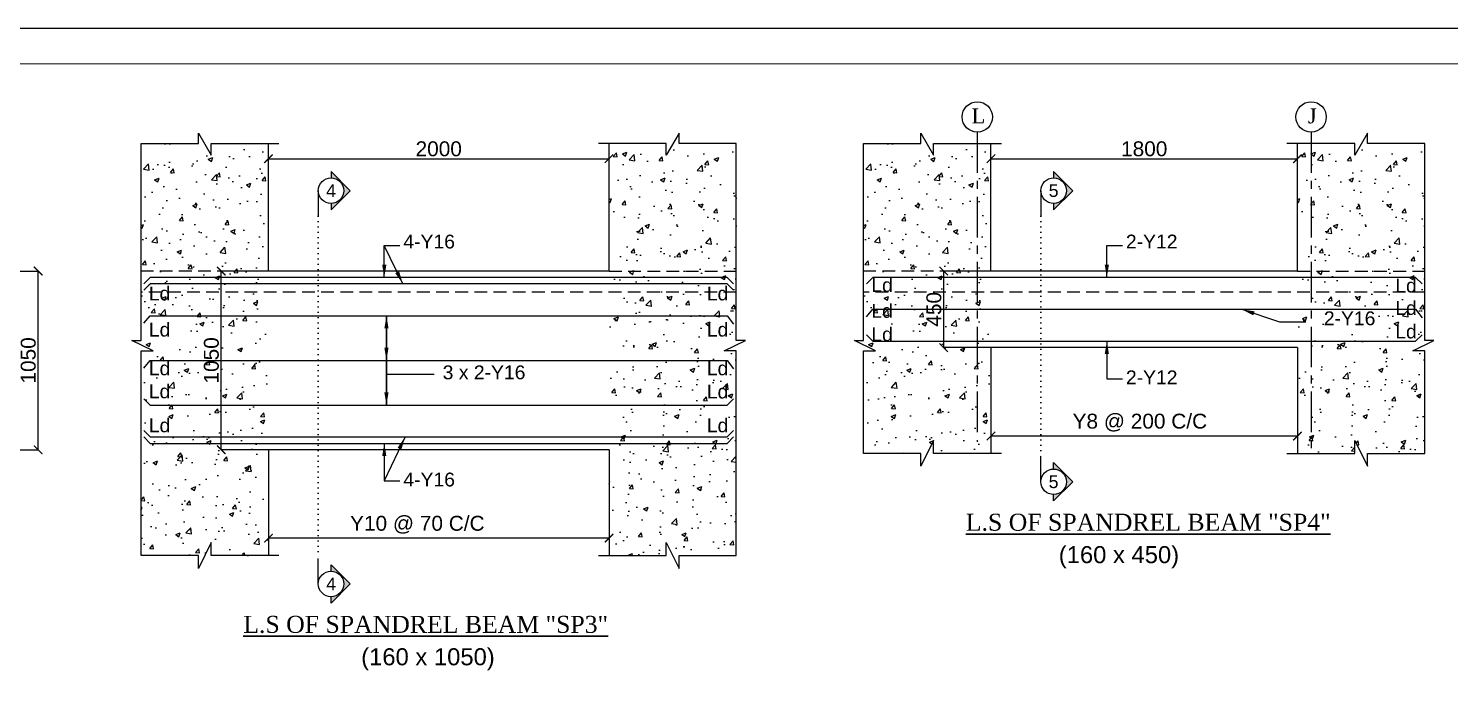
# Model space of a CAD drawing. Header units: inches. Extents: x -4972 to 102986, y -366693 to -295027.
# Drawn here: x 35494 to 68871, y -310752 to -295027 of the extents above; entities that cross this region are included whole.
import ezdxf
from ezdxf.enums import TextEntityAlignment as Align

# ---------------------------------------------------------------- set-up
doc = ezdxf.new("R2010")
doc.units = ezdxf.units.IN
doc.header["$MEASUREMENT"] = 0
for name, pattern in [('CENTER', [50.8, 31.75, -6.35, 6.35, -6.35]), ('DOT', [0.25, 0, -0.25]), ('Hidden', [3, 2, -1])]:
    doc.linetypes.add(name, pattern=pattern)
for name, color, linetype in [('1', 8, 'Continuous'), ('2', 5, 'Continuous'), ('5', 2, 'Continuous'), ('ARROW', 5, 'Continuous'), ('DIM', 251, 'Continuous'), ('GIRD CIR', 1, 'Continuous'), ('GIRD TEXT', 4, 'Continuous'), ('GRID', 8, 'CENTER'), ('REINFORCEMENT', 3, 'Continuous'), ('TEXT-1', 3, 'Continuous')]:
    doc.layers.add(name, color=color, linetype=linetype)
for name, color, linetype, lineweight in [('GRID NO', 4, 'Continuous', 9), ('JKEC COLHAT', 2, 'Continuous', 20), ('text', 4, 'Continuous', 30)]:
    doc.layers.add(name, color=color, linetype=linetype, lineweight=lineweight)
doc.styles.add('T-200', font='arial.ttf', dxfattribs={"height": 300})
doc.styles.add('T200', font='sanss___.ttf', dxfattribs={"height": 275})
doc.styles.add('T300', font='sanss___.ttf', dxfattribs={"height": 350})
doc.styles.add('T400', font='romantic.ttf')
doc.dimstyles.new('SCALE 25', dxfattribs={"dimtxt": 500, "dimasz": 200, "dimexe": 6, "dimexo": 0, "dimgap": 50, "dimtad": 1, "dimdec": 0, "dimlfac": 0.25, "dimrnd": 5, "dimzin": 3, "dimdsep": 46, "dimtxsty": 'T300', "dimblk": 'ARCHTICK', "dimcen": 0.09, "dimclrd": 5, "dimclre": 8, "dimclrt": 1, "dimadec": 0, "dimazin": 0, "dimtfac": 1, "dimtdec": 0, "dimtix": 1, "dimtofl": 0, "dimtmove": 2, "dimatfit": 3, "dimfxl": 1, "dimtolj": 1, "dimtzin": 0, "dimlwd": -1, "dimlwe": -1, "dimarcsym": 0})
doc.dimstyles.new('T200', dxfattribs={"dimtxt": 275, "dimasz": 250, "dimexe": 0, "dimexo": 0, "dimgap": 5, "dimtad": 1, "dimdec": 0, "dimrnd": 5, "dimzin": 0, "dimdsep": 46, "dimtxsty": 'T200', "dimblk": 'ARCHTICK', "dimcen": 300, "dimclrd": 5, "dimclre": 252, "dimclrt": 1, "dimadec": 0, "dimazin": 0, "dimtfac": 50, "dimtdec": 0, "dimtofl": 0, "dimtmove": 2, "dimatfit": 3, "dimfxl": 1, "dimtolj": 1, "dimtzin": 0, "dimarcsym": 2})

# ---------------------------------------------------------------- blocks, each defined once
blk = doc.blocks.new('_ARCHTICK')
at = {"color": 0, "linetype": 'ByBlock', "const_width": 0.15}
blk.add_lwpolyline([(-0.5, -0.5), (0.5, 0.5)], dxfattribs=at)
blk = doc.blocks.new('*D23')
at = {"layer": 'Defpoints', "color": 0}
for p in [(34440, -300728), (35722, -300728), (34440, -304928)]:
    blk.add_point(p, dxfattribs=at)
at = {"layer": 'DIM', "color": 8}
for p, q in [((34440, -300728), (35728, -300728)), ((34440, -304928), (35728, -304928))]:
    blk.add_line(p, q, dxfattribs=at)
at = {"layer": 'DIM', "color": 5}
blk.add_line((35722, -304928), (35722, -300728), dxfattribs=at)
at = {"layer": 'DIM', "color": 5, "xscale": 200, "yscale": 200, "zscale": 200}
for p, rotation in [((35722, -300728), 90), ((35722, -304928), 270)]:
    blk.add_blockref('_ARCHTICK', p, dxfattribs=dict(at, rotation=rotation))
at = {"layer": 'DIM', "color": 1, "insert": (35491, -302828), "char_height": 350, "attachment_point": 5, "rotation": 90, "style": 'T300'}
blk.add_mtext('\\A1;1050', dxfattribs=at)
blk = doc.blocks.new('*D28')
at = {"layer": 'Defpoints', "color": 0}
for p in [(40021, -300728), (41130, -300728), (41130, -304928)]:
    blk.add_point(p, dxfattribs=at)
at = {"layer": 'DIM', "color": 8}
for p, q in [((41130, -300728), (40015, -300728)), ((41130, -304928), (40015, -304928))]:
    blk.add_line(p, q, dxfattribs=at)
at = {"layer": 'DIM', "color": 5}
blk.add_line((40021, -304928), (40021, -300728), dxfattribs=at)
at = {"layer": 'DIM', "color": 5, "xscale": 200, "yscale": 200, "zscale": 200}
for p, rotation in [((40021, -300728), 90), ((40021, -304928), 270)]:
    blk.add_blockref('_ARCHTICK', p, dxfattribs=dict(at, rotation=rotation))
at = {"layer": 'DIM', "color": 1, "insert": (39791, -302828), "char_height": 350, "attachment_point": 5, "rotation": 90, "style": 'T300'}
blk.add_mtext('\\A1;1050', dxfattribs=at)
blk = doc.blocks.new('*D29')
at = {"layer": 'Defpoints', "color": 0}
for p in [(41130, -304928), (49130, -304928), (41130, -307006)]:
    blk.add_point(p, dxfattribs=at)
at = {"layer": 'DIM', "color": 8}
for p, q in [((41130, -304928), (41130, -307012)), ((49130, -304928), (49130, -307012))]:
    blk.add_line(p, q, dxfattribs=at)
at = {"layer": 'DIM', "color": 5}
blk.add_line((49130, -307006), (41130, -307006), dxfattribs=at)
at = {"layer": 'DIM', "color": 5, "xscale": 200, "yscale": 200, "zscale": 200, "rotation": 180}
blk.add_blockref('_ARCHTICK', (41130, -307006), dxfattribs=at)
at = {"layer": 'DIM', "color": 5, "xscale": 200, "yscale": 200, "zscale": 200}
blk.add_blockref('_ARCHTICK', (49130, -307006), dxfattribs=at)
at = {"layer": 'DIM', "color": 1, "insert": (44628, -306691), "char_height": 350, "attachment_point": 5, "style": 'T300'}
blk.add_mtext('\\A1;Y10 @ 70 C/C', dxfattribs=at)
blk = doc.blocks.new('*D30')
at = {"layer": 'Defpoints', "color": 0}
for p in [(41130, -298089), (49130, -298089), (49130, -298089)]:
    blk.add_point(p, dxfattribs=at)
at = {"layer": 'DIM', "color": 8}
for p, q in [((41130, -298089), (41130, -298083)), ((49130, -298089), (49130, -298083))]:
    blk.add_line(p, q, dxfattribs=at)
at = {"layer": 'DIM', "color": 5}
blk.add_line((41130, -298089), (49130, -298089), dxfattribs=at)
at = {"layer": 'DIM', "color": 5, "xscale": 200, "yscale": 200, "zscale": 200, "rotation": 180}
blk.add_blockref('_ARCHTICK', (41130, -298089), dxfattribs=at)
at = {"layer": 'DIM', "color": 5, "xscale": 200, "yscale": 200, "zscale": 200}
blk.add_blockref('_ARCHTICK', (49130, -298089), dxfattribs=at)
at = {"layer": 'DIM', "color": 1, "insert": (45130, -297858), "char_height": 350, "attachment_point": 5, "style": 'T300'}
blk.add_mtext('\\A1;2000', dxfattribs=at)
blk = doc.blocks.new('*D33')
at = {"layer": 'Defpoints', "color": 0}
for p in [(56990, -300728), (58099, -300728), (58099, -302528)]:
    blk.add_point(p, dxfattribs=at)
at = {"layer": 'DIM', "color": 8}
for p, q in [((58099, -300728), (56984, -300728)), ((58099, -302528), (56984, -302528))]:
    blk.add_line(p, q, dxfattribs=at)
at = {"layer": 'DIM', "color": 5}
blk.add_line((56990, -302528), (56990, -300728), dxfattribs=at)
at = {"layer": 'DIM', "color": 5, "xscale": 200, "yscale": 200, "zscale": 200}
for p, rotation in [((56990, -300728), 90), ((56990, -302528), 270)]:
    blk.add_blockref('_ARCHTICK', p, dxfattribs=dict(at, rotation=rotation))
at = {"layer": 'DIM', "color": 1, "insert": (56760, -301628), "char_height": 350, "attachment_point": 5, "rotation": 90, "style": 'T300'}
blk.add_mtext('\\A1;450', dxfattribs=at)
blk = doc.blocks.new('*D34')
at = {"layer": 'Defpoints', "color": 0}
for p in [(58099, -302528), (65299, -302528), (58099, -304606)]:
    blk.add_point(p, dxfattribs=at)
at = {"layer": 'DIM', "color": 8}
for p, q in [((58099, -302528), (58099, -304612)), ((65299, -302528), (65299, -304612))]:
    blk.add_line(p, q, dxfattribs=at)
at = {"layer": 'DIM', "color": 5}
blk.add_line((65299, -304606), (58099, -304606), dxfattribs=at)
at = {"layer": 'DIM', "color": 5, "xscale": 200, "yscale": 200, "zscale": 200, "rotation": 180}
blk.add_blockref('_ARCHTICK', (58099, -304606), dxfattribs=at)
at = {"layer": 'DIM', "color": 5, "xscale": 200, "yscale": 200, "zscale": 200}
blk.add_blockref('_ARCHTICK', (65299, -304606), dxfattribs=at)
at = {"layer": 'DIM', "color": 1, "insert": (61597, -304291), "char_height": 350, "attachment_point": 5, "style": 'T300'}
blk.add_mtext('\\A1;Y8 @ 200 C/C', dxfattribs=at)
blk = doc.blocks.new('*D35')
at = {"layer": 'Defpoints', "color": 0}
for p in [(58099, -298089), (65299, -298089), (65299, -298089)]:
    blk.add_point(p, dxfattribs=at)
at = {"layer": 'DIM', "color": 8}
for p, q in [((58099, -298089), (58099, -298083)), ((65299, -298089), (65299, -298083))]:
    blk.add_line(p, q, dxfattribs=at)
at = {"layer": 'DIM', "color": 5}
blk.add_line((58099, -298089), (65299, -298089), dxfattribs=at)
at = {"layer": 'DIM', "color": 5, "xscale": 200, "yscale": 200, "zscale": 200, "rotation": 180}
blk.add_blockref('_ARCHTICK', (58099, -298089), dxfattribs=at)
at = {"layer": 'DIM', "color": 5, "xscale": 200, "yscale": 200, "zscale": 200}
blk.add_blockref('_ARCHTICK', (65299, -298089), dxfattribs=at)
at = {"layer": 'DIM', "color": 1, "insert": (61699, -297858), "char_height": 350, "attachment_point": 5, "style": 'T300'}
blk.add_mtext('\\A1;1800', dxfattribs=at)

msp = doc.modelspace()

# ---------------------------------------------------------------- hatches: boundary and pattern name
at = {"layer": '1'}
h = msp.add_hatch(dxfattribs=at)
h.set_pattern_fill('AR-CONC', color=256, scale=150, style=0)
h.set_pattern_definition([(50, (-131806.8, -148052.64), (1075.8903, -94.1282), [112.5, -1237.5]), (355, (-131806.8, -148052.6), (-208.127, 1128.288), [90, -990]), (100.45144, (-131717.1, -148060.5), (867.7633, 1034.16), [95.6103, -1051.713]), (46.1842, (-131806.8, -147752.6), (1600.862, -248.279), [168.75, -1856.25]), (96.6356, (-131673.4, -147773.3), (1401.993, 1461.178), [143.416, -1577.571]), (351.1842, (-131806.8, -147752.6), (1401.993, 1461.178), [135, -1485]), (21, (-131656.8, -147827.64), (895.3606, -603.9283), [112.5, -1237.5]), (326, (-131656.8, -147827.6), (364.973, 1087.725), [90, -990]), (71.45144, (-131582.2, -147878), (1260.3336, 483.7967), [95.6103, -1051.713]), (37.5, (-131806.78, -148052.64), (18.2398, 499.3408), [0, -978, 0, -1005, 0, -993.75]), (7.5, (-131806.8, -148052.64), (394.6043, 591.6176), [0, -573, 0, -955.5, 0, -378.75]), (327.5, (-132141.28, -148052.64), (800.73365, -33.8323), [0, -375, 0, -1170, 0, -1552.5]), (317.5, (-132291.3, -148052.64), (874.7793, 150.1575), [0, -487.5, 0, -777, 0, -1102.5])])
h.paths.add_polyline_path([(41129.5, -297728.2), (39784.5, -297728.2), (39784.5, -298007.7), (39484.5, -297485.7), (39484.5, -297728.2), (38139.5, -297728.2), (38139.5, -300928.2), (41129.5, -300928.2)])
h.paths.add_polyline_path([(41129.5, -300928.2), (38139.5, -300928.2), (38139.5, -301448.2), (41129.5, -301448.2)])
h.paths.add_polyline_path([(38139.5, -307416.3), (39484.5, -307416.3), (39484.5, -307715.8), (39784.5, -307110.8), (39784.5, -307416.3), (41129.5, -307416.3), (41129.5, -301448.2), (38139.5, -301448.2), (38139.5, -302362.3), (37925, -302362.3), (38422, -302606.3), (38139.5, -302606.3)])
h = msp.add_hatch(dxfattribs=at)
h.set_pattern_fill('AR-CONC', color=256, scale=150, style=0)
h.set_pattern_definition([(50, (-129806.8, -148052.64), (1075.8903, -94.1282), [112.5, -1237.5]), (355, (-129806.8, -148052.6), (-208.127, 1128.288), [90, -990]), (100.45144, (-129717.1, -148060.5), (867.7633, 1034.16), [95.6103, -1051.713]), (46.1842, (-129806.8, -147752.6), (1600.862, -248.279), [168.75, -1856.25]), (96.6356, (-129673.4, -147773.3), (1401.993, 1461.178), [143.416, -1577.571]), (351.1842, (-129806.8, -147752.6), (1401.993, 1461.178), [135, -1485]), (21, (-129656.8, -147827.64), (895.3606, -603.9283), [112.5, -1237.5]), (326, (-129656.8, -147827.6), (364.973, 1087.725), [90, -990]), (71.45144, (-129582.2, -147878), (1260.3336, 483.7967), [95.6103, -1051.713]), (37.5, (-129806.78, -148052.64), (18.2398, 499.3408), [0, -978, 0, -1005, 0, -993.75]), (7.5, (-129806.8, -148052.64), (394.6043, 591.6176), [0, -573, 0, -955.5, 0, -378.75]), (327.5, (-130141.28, -148052.64), (800.73365, -33.8323), [0, -375, 0, -1170, 0, -1552.5]), (317.5, (-130291.3, -148052.64), (874.7793, 150.1575), [0, -487.5, 0, -777, 0, -1102.5])])
h.paths.add_polyline_path([(49129.5, -297928.2), (50474.5, -297928.2), (50624.5, -298228.2), (50624.5, -297628.2), (50774.5, -297928.2), (52119.5, -297928.2), (52119.5, -300928.2), (49129.5, -300928.2)])
h.paths.add_polyline_path([(49129.5, -300928.2), (52119.5, -300928.2), (52119.5, -301448.2), (49129.5, -301448.2)])
h.paths.add_polyline_path([(52119.5, -307416.3), (50774.5, -307416.3), (50774.5, -307715.8), (50474.5, -307110.8), (50474.5, -307416.3), (49129.5, -307416.3), (49129.5, -301448.2), (52119.5, -301448.2), (52119.5, -302362.3), (52334, -302362.3), (51837, -302606.3), (52119.5, -302606.3)])
h = msp.add_hatch(dxfattribs=at)
h.set_pattern_fill('AR-CONC', color=256, scale=150, style=0)
h.set_pattern_definition([(50, (-114837.3, -148052.64), (1075.8903, -94.1282), [112.5, -1237.5]), (355, (-114837.3, -148052.6), (-208.127, 1128.288), [90, -990]), (100.45144, (-114747.6, -148060.5), (867.7633, 1034.16), [95.6103, -1051.713]), (46.1842, (-114837.3, -147752.6), (1600.862, -248.279), [168.75, -1856.25]), (96.6356, (-114703.9, -147773.3), (1401.993, 1461.178), [143.416, -1577.571]), (351.1842, (-114837.3, -147752.6), (1401.993, 1461.178), [135, -1485]), (21, (-114687.3, -147827.64), (895.3606, -603.9283), [112.5, -1237.5]), (326, (-114687.3, -147827.6), (364.973, 1087.725), [90, -990]), (71.45144, (-114612.7, -147878), (1260.3336, 483.7967), [95.6103, -1051.713]), (37.5, (-114837.28, -148052.64), (18.2398, 499.3408), [0, -978, 0, -1005, 0, -993.75]), (7.5, (-114837.3, -148052.64), (394.6043, 591.6176), [0, -573, 0, -955.5, 0, -378.75]), (327.5, (-115171.78, -148052.64), (800.73365, -33.8323), [0, -375, 0, -1170, 0, -1552.5]), (317.5, (-115321.8, -148052.64), (874.7793, 150.1575), [0, -487.5, 0, -777, 0, -1102.5])])
h.paths.add_polyline_path([(58099, -297728.2), (56754, -297728.2), (56754, -298007.7), (56454, -297485.7), (56454, -297728.2), (55109, -297728.2), (55109, -300928.2), (58099, -300928.2)])
h.paths.add_polyline_path([(58099, -300928.2), (55109, -300928.2), (55109, -301448.2), (58099, -301448.2)])
h.paths.add_polyline_path([(56754, -305016.3), (58099, -305016.3), (58099, -301448.2), (55109, -301448.2), (55109, -302362.3), (54894.5, -302362.3), (55391.5, -302606.3), (55109, -302606.3), (55109, -305016.3), (56454, -305016.3), (56454, -305315.8), (56754, -304710.8)])
h = msp.add_hatch(dxfattribs=at)
h.set_pattern_fill('AR-CONC', color=256, scale=150, style=0)
h.set_pattern_definition([(50, (-113637.3, -148052.64), (1075.8903, -94.1282), [112.5, -1237.5]), (355, (-113637.3, -148052.6), (-208.127, 1128.288), [90, -990]), (100.45144, (-113547.6, -148060.5), (867.7633, 1034.16), [95.6103, -1051.713]), (46.1842, (-113637.3, -147752.6), (1600.862, -248.279), [168.75, -1856.25]), (96.6356, (-113503.9, -147773.3), (1401.993, 1461.178), [143.416, -1577.571]), (351.1842, (-113637.3, -147752.6), (1401.993, 1461.178), [135, -1485]), (21, (-113487.3, -147827.64), (895.3606, -603.9283), [112.5, -1237.5]), (326, (-113487.3, -147827.6), (364.973, 1087.725), [90, -990]), (71.45144, (-113412.7, -147878), (1260.3336, 483.7967), [95.6103, -1051.713]), (37.5, (-113637.28, -148052.64), (18.2398, 499.3408), [0, -978, 0, -1005, 0, -993.75]), (7.5, (-113637.3, -148052.64), (394.6043, 591.6176), [0, -573, 0, -955.5, 0, -378.75]), (327.5, (-113971.78, -148052.64), (800.73365, -33.8323), [0, -375, 0, -1170, 0, -1552.5]), (317.5, (-114121.8, -148052.64), (874.7793, 150.1575), [0, -487.5, 0, -777, 0, -1102.5])])
h.paths.add_polyline_path([(65299, -297928.2), (66644, -297928.2), (66794, -298228.2), (66794, -297628.2), (66944, -297928.2), (68289, -297928.2), (68289, -300928.2), (65299, -300928.2)])
h.paths.add_polyline_path([(65299, -300928.2), (68289, -300928.2), (68289, -301448.2), (65299, -301448.2)])
h.paths.add_polyline_path([(66944, -305016.3), (68289, -305016.3), (68289, -302606.3), (68006.5, -302606.3), (68503.5, -302362.3), (68289, -302362.3), (68289, -301448.2), (65299, -301448.2), (65299, -305016.3), (66644, -305016.3), (66644, -304710.8), (66944, -305315.8)])
for points in [[(43051.7, -298839.9), (42601.7, -299289.9), (42601.7, -299139.9, 0.4142136), (42901.7, -298839.9, 0.4142136), (42601.7, -298539.9), (42601.7, -298389.9)], [(60021.2, -298839.9), (59571.2, -299289.9), (59571.2, -299139.9, 0.4142136), (59871.2, -298839.9, 0.4142136), (59571.2, -298539.9), (59571.2, -298389.9)], [(60021.2, -305681.1), (59571.2, -305231.1), (59571.2, -305381.1, -0.4142136), (59871.2, -305681.1, -0.4142136), (59571.2, -305981.1), (59571.2, -306131.1)], [(43051.7, -308081.1), (42601.7, -307631.1), (42601.7, -307781.1, -0.4142136), (42901.7, -308081.1, -0.4142136), (42601.7, -308381.1), (42601.7, -308531.1)]]:
    msp.add_hatch(color=30, dxfattribs=at).paths.add_polyline_path(points)

# ---------------------------------------------------------------- linework, layer by layer
at = {"linetype": 'DOT', "ltscale": 500}
for p, q in [((42301.7, -299439.9), (42301.7, -307481.1)), ((59271.2, -299439.9), (59271.2, -305081.1))]:
    msp.add_line(p, q, dxfattribs=at)
at = {"layer": '1', "color": 30}
for p, q in [((42301.7, -298839.9), (42301.7, -299439.9)), ((59271.2, -298839.9), (59271.2, -299439.9)), ((59271.2, -305681.1), (59271.2, -305081.1)), ((42301.7, -308081.1), (42301.7, -307481.1))]:
    msp.add_line(p, q, dxfattribs=at)
at = {"layer": '1', "linetype": 'Hidden', "lineweight": -3, "ltscale": 150}
for p, q in [((41129.5, -300728.2), (38139.5, -300728.2)), ((49129.5, -300728.2), (52119.5, -300728.2)), ((58099, -300728.2), (55109, -300728.2)), ((65299, -300728.2), (68289, -300728.2)), ((52119.5, -301228.2), (38139.5, -301228.2)), ((68289, -301228.2), (55109, -301228.2))]:
    msp.add_line(p, q, dxfattribs=at)
at = {"layer": '1', "lineweight": -3, "ltscale": 0.5}
for points in [[(41377, -307416.3), (39784.5, -307416.3), (39784.5, -307110.8), (39484.5, -307715.8), (39484.5, -307416.3), (38139.5, -307416.3), (38139.5, -302606.3), (38422, -302606.3), (37925, -302362.3), (38139.5, -302362.3), (38139.5, -297728.2), (39484.5, -297728.2), (39484.5, -297485.7), (39784.5, -298007.7), (39784.5, -297728.2), (41377, -297728.2)], [(52119.5, -297728.2), (50774.5, -297728.2), (50774.5, -297485.7), (50474.5, -298007.7), (50474.5, -297728.2), (48882, -297728.2)], [(58346.5, -305016.3), (56754, -305016.3), (56754, -304710.8), (56454, -305315.8), (56454, -305016.3), (55109, -305016.3), (55109, -302606.3), (55391.5, -302606.3), (54894.5, -302362.3), (55109, -302362.3), (55109, -297728.2), (56454, -297728.2), (56454, -297485.7), (56754, -298007.7), (56754, -297728.2), (58346.5, -297728.2)], [(68289, -297728.2), (66944, -297728.2), (66944, -297485.7), (66644, -298007.7), (66644, -297728.2), (65051.5, -297728.2)], [(52119.5, -307416.3), (52119.5, -302606.3), (51837, -302606.3), (52334, -302362.3), (52119.5, -302362.3), (52119.5, -297728.2)], [(68289, -305016.3), (68289, -302606.3), (68006.5, -302606.3), (68503.5, -302362.3), (68289, -302362.3), (68289, -297728.2)], [(65051.5, -305016.3), (66644, -305016.3), (66644, -304710.8), (66944, -305315.8), (66944, -305016.3), (68289, -305016.3)], [(48882, -307416.3), (50474.5, -307416.3), (50474.5, -307110.8), (50774.5, -307715.8), (50774.5, -307416.3), (52119.5, -307416.3)]]:
    msp.add_lwpolyline(points, dxfattribs=at)
at = {"layer": '1', "color": 30}
for points in [[(42601.7, -299139.9), (42601.7, -299289.9), (43051.7, -298839.9), (42601.7, -298389.9), (42601.7, -298539.9)], [(59571.2, -299139.9), (59571.2, -299289.9), (60021.2, -298839.9), (59571.2, -298389.9), (59571.2, -298539.9)], [(59571.2, -305381.1), (59571.2, -305231.1), (60021.2, -305681.1), (59571.2, -306131.1), (59571.2, -305981.1)], [(42601.7, -307781.1), (42601.7, -307631.1), (43051.7, -308081.1), (42601.7, -308531.1), (42601.7, -308381.1)]]:
    msp.add_lwpolyline(points, dxfattribs=at)
for centre in [(42601.7, -298839.9), (59571.2, -298839.9), (59571.2, -305681.1), (42601.7, -308081.1)]:
    msp.add_circle(centre, 300, dxfattribs=at)
at = {"layer": '2'}
for p, q in [((41129.5, -300728.2), (41129.5, -297728.2)), ((49129.5, -300728.2), (49129.5, -297728.2)), ((58099, -300728.2), (58099, -297728.2)), ((65299, -300728.2), (65299, -297728.2)), ((49129.5, -300728.2), (41129.5, -300728.2)), ((65299, -300728.2), (58099, -300728.2)), ((65299, -302528.2), (58099, -302528.2)), ((58099, -302528.2), (58099, -305016.3)), ((65299, -302528.2), (65299, -305016.3)), ((49129.5, -304928.2), (41129.5, -304928.2)), ((41129.5, -304928.2), (41129.5, -307416.3)), ((49129.5, -304928.2), (49129.5, -307416.3))]:
    msp.add_line(p, q, dxfattribs=at)
at = {"layer": '5', "lineweight": -3, "ltscale": 0.5}
for points in [[(52054.5, -301028.2), (51904.5, -300878.2), (38354.5, -300878.2), (38204.5, -301028.2)], [(52054.5, -301028.2), (51904.5, -300878.2), (38354.5, -300878.2), (38204.5, -301028.2)], [(52054.5, -301178.2), (51904.5, -301028.2), (38354.5, -301028.2), (38204.5, -301178.2)], [(68224, -301028.2), (68074, -300878.2), (55324, -300878.2), (55174, -301028.2)], [(68224, -301028.2), (68074, -300878.2), (55324, -300878.2), (55174, -301028.2)], [(55174, -301807), (55324, -301628.2), (68074, -301628.2), (68224, -301829.8)], [(38204.5, -301957), (38354.5, -301778.2), (51904.5, -301778.2), (52054.5, -301979.8)], [(55174, -302228.2), (55324, -302378.2), (68074, -302378.2), (68224, -302228.2)], [(38204.5, -303007), (38354.5, -302828.2), (51904.5, -302828.2), (52054.5, -303029.8)], [(38204.5, -303728.2), (38354.5, -303878.2), (51904.5, -303878.2), (52054.5, -303728.2)], [(38204.5, -304478.2), (38354.5, -304628.2), (51904.5, -304628.2), (52054.5, -304478.2)], [(38204.5, -304628.2), (38354.5, -304778.2), (51904.5, -304778.2), (52054.5, -304628.2)]]:
    msp.add_lwpolyline(points, dxfattribs=at)
at = {"layer": 'ARROW'}
msp.add_lwpolyline([(43902.5, -303151), (45024, -303151)], dxfattribs=at)
at = {"layer": 'Defpoints', "ltscale": 0.2}
msp.add_lwpolyline([(-4971.8, -366693.3), (96694.8, -366693.3), (96694.8, -295026.7), (-4971.8, -295026.7)], close=True, dxfattribs=at)
at = {"layer": 'GIRD CIR'}
for centre in [(57779, -297107.7), (65619, -297107.7)]:
    msp.add_circle(centre, 356.5, dxfattribs=at)
at = {"layer": 'GRID', "ltscale": 30}
for p, q in [((57779, -297464.2), (57779, -304738.8)), ((65619, -297464.2), (65619, -305016.3))]:
    msp.add_line(p, q, dxfattribs=at)
at = {"layer": 'JKEC COLHAT', "ltscale": 0.2}
msp.add_lwpolyline([(-4138.5, -365860), (95861.5, -365860), (95861.5, -295860), (-4138.5, -295860)], close=True, dxfattribs=at)

# ---------------------------------------------------------------- texts
at = {"layer": 'GIRD TEXT', "ltscale": 7, "style": 'T400'}
for s, p in [('L', (57643.9, -297257.7)), ('J', (65543.4, -297257.7))]:
    msp.add_text(s, height=350, dxfattribs=at).set_placement(p)
at = {"layer": 'GRID NO', "style": 'T-200'}
for s, p in [('4', (42601.7, -298839.9)), ('5', (59571.2, -298839.9)), ('5', (59571.2, -305681.1)), ('4', (42601.7, -308081.1))]:
    msp.add_text(s, height=300, dxfattribs=at).set_placement(p, align=Align.MIDDLE)
at = {"layer": 'REINFORCEMENT', "style": 'T300'}
for s, p in [('4-Y16', (44905.1, -300036)), ('2-Y12', (61874.6, -300036)), ('2-Y16', (66523.3, -301838.8)), ('3 x 2-Y16', (46195, -303109.6)), ('2-Y12', (61874.6, -303227.8)), ('4-Y16', (44905.1, -305627.8))]:
    msp.add_text(s, height=325, dxfattribs=at).set_placement(p, align=Align.MIDDLE_CENTER)
at = {"layer": 'text', "style": 'T400'}
for s, p in [('%%UL.S OF SPANDREL BEAM "SP4"', (61793.4, -306630.8)), ('%%UL.S OF SPANDREL BEAM "SP3"', (44823.9, -309030.8))]:
    msp.add_text(s, height=400, dxfattribs=at).set_placement(p, align=Align.MIDDLE_CENTER)
at = {"layer": 'text', "color": 6, "style": 'T300'}
for s, p in [('(160 x 450)', (61105.5, -307393)), ('(160 x 1050)', (44877, -309793))]:
    msp.add_text(s, height=400, dxfattribs=at).set_placement(p, align=Align.MIDDLE_CENTER)
at = {"layer": 'TEXT-1', "color": 6, "style": 'T300'}
for p in [(55543, -301058.2), (67848.1, -301068.7), (38573.5, -301255.2), (51678.6, -301255.2), (55543, -301663.9), (67848.1, -301597.9), (38573.5, -302104.9), (51678.6, -302104.9), (55543, -302214.4), (67848.1, -302148.4), (38573.5, -303014.4), (51678.6, -303014.4), (38573.5, -303555.6), (51678.6, -303561), (38573.5, -304354.4), (51678.6, -304354.4)]:
    msp.add_text('Ld', height=325, dxfattribs=at).set_placement(p, align=Align.MIDDLE_CENTER)

# ---------------------------------------------------------------- dimensions: what is measured, and where the dimension line sits
at = {"layer": 'DIM'}
for base, p1, p2, picture, middle in [((49129.5, -298088.7), (41129.5, -298088.7), (49129.5, -298088.7), '*D30', (45129.5, -297858.4)), ((65299, -298088.7), (58099, -298088.7), (65299, -298088.7), '*D35', (61699, -297858.4))]:
    dim = msp.add_linear_dim(base=base, p1=p1, p2=p2, dimstyle='SCALE 25', override={"dimpost": '\\X'}, dxfattribs=at)
    dim.commit()
    dim.dimension.update_dxf_attribs({"geometry": picture, "text_midpoint": middle})
for base, p1, p2, picture, middle in [((35721.8, -300728.2), (34440, -304928.2), (34440, -300728.2), '*D23', (35491.5, -302828.2)), ((40020.9, -300728.2), (41129.5, -304928.2), (41129.5, -300728.2), '*D28', (39790.6, -302828.2)), ((56990.4, -300728.2), (58099, -302528.2), (58099, -300728.2), '*D33', (56760.1, -301628.2))]:
    dim = msp.add_linear_dim(base=base, p1=p1, p2=p2, angle=90, dimstyle='SCALE 25', override={"dimpost": '\\X'}, dxfattribs=at)
    dim.commit()
    dim.dimension.update_dxf_attribs({"geometry": picture, "text_midpoint": middle})
for base, p1, p2, text, picture, middle in [((58099, -304605.9), (65299, -302528.2), (58099, -302528.2), 'Y8 @ 200 C/C', '*D34', (61597.4, -304290.7)), ((41129.5, -307005.9), (49129.5, -304928.2), (41129.5, -304928.2), 'Y10 @ 70 C/C', '*D29', (44627.9, -306690.7))]:
    dim = msp.add_linear_dim(base=base, p1=p1, p2=p2, text=text, dimstyle='SCALE 25', override={"dimpost": '\\X'}, dxfattribs=at)
    dim.commit()
    dim.dimension.update_dxf_attribs({"geometry": picture, "text_midpoint": middle, "dimtype": 160})

# ---------------------------------------------------------------- leaders
at = {"layer": 'ARROW'}
for points in [[(43851.4, -300878.2), (43851.4, -300128.3), (44220.4, -300128.3)], [(44286.7, -301028.2), (43851.4, -300128.3), (44220.4, -300128.3)], [(60820.9, -300878.2), (60820.9, -300128.3), (61189.9, -300128.3)], [(63991, -301628.2), (64879.5, -301924.5), (65498, -301924.5)], [(43902.5, -303878.2), (43902.5, -301778.2)], [(43902.5, -301778.2), (43902.5, -303878.2)], [(43902.5, -302828.2), (43902.5, -301778.2)], [(60820.9, -302378.2), (60820.9, -303257.9), (61189.9, -303257.9)], [(44338.5, -304628.2), (43851.4, -305657.9), (44220.4, -305657.9)], [(43851.4, -304778.2), (43851.4, -305657.9), (44220.4, -305657.9)]]:
    msp.add_leader(points, dimstyle='T200', override={"dimasz": 300, "dimfxl": 1.25, "dimarcsym": 1}, dxfattribs=at)

doc.saveas('drawing.dxf')
